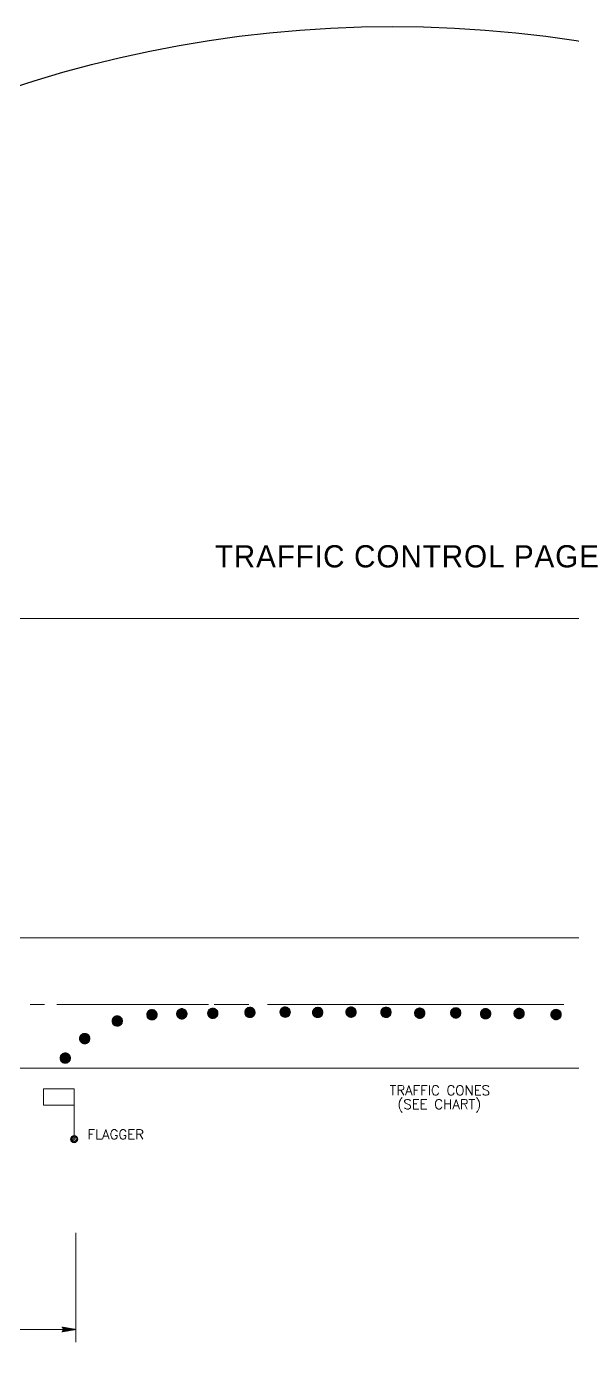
# Model space of a CAD drawing. Header units: feet. Extents: x -16154 to 3860, y -1534289809 to -1534279773.
# Drawn here: x -9480 to -9061, y -1534285388 to -1534284369 of the extents above; entities that cross this region are included whole.
import ezdxf
from ezdxf.enums import TextEntityAlignment as Align

# ---------------------------------------------------------------- set-up
doc = ezdxf.new("R2010")
doc.units = ezdxf.units.FT
doc.header["$MEASUREMENT"] = 0
for name, color, linetype, lineweight in [('16', 135, 'Continuous', 0), ('DoubleLaneStreetTRAFFIC_003 - 16', 135, 'Continuous', 0), ('DoubleLaneStreetTRAFFIC_003 - 4', 135, 'Continuous', 0), ('Level 18', 7, 'Continuous', 0), ('Level 63', 7, 'Continuous', 0)]:
    doc.layers.add(name, color=color, linetype=linetype, lineweight=lineweight)
doc.styles.add('ROMANS', font='romans.shx', dxfattribs={"height": 6.56168})
doc.styles.add('TelcoFixed', font='font000.shx', dxfattribs={"height": 9})

# ---------------------------------------------------------------- blocks, each defined once
blk = doc.blocks.new('*U4')
at = {"layer": 'Level 63', "color": 7, "linetype": 'Continuous', "lineweight": 0, "flags": 128}
blk.add_lwpolyline([(816.6, -518.9), (816.6, 518.9), (-816.6, 518.9), (-816.6, -518.9)], close=True, dxfattribs=at)
blk = doc.blocks.new('*U3')
at = {"layer": 'Level 63', "color": 7, "linetype": 'Continuous', "lineweight": 0}
blk.add_blockref('*U4', (0, 0), dxfattribs=at)
blk = doc.blocks.new('AHSOL')
at = {"layer": '16', "color": 135, "linetype": 'Continuous'}
for p, q in [((0.0003, 0.0003), (-0.0948, 0.0167)), ((0.0003, 0.0003), (-0.0948, -0.0161)), ((-0.0947, 0.0167), (-0.0946, 0.0167)), ((-0.0928, 0.0164), (-0.0654, -0.011)), ((-0.0919, 0.0148), (-0.0907, 0.016)), ((-0.0893, 0.0127), (-0.0867, 0.0153)), ((-0.0893, -0.0151), (-0.063, 0.0112)), ((-0.0876, 0.0098), (-0.0827, 0.0147)), ((-0.0872, 0.0154), (-0.0614, -0.0103)), ((-0.0865, -0.0077), (-0.0669, 0.0119)), ((-0.086, 0.0067), (-0.0788, 0.014)), ((-0.085, 0.0031), (-0.0748, 0.0133)), ((-0.085, -0.0015), (-0.0709, 0.0126)), ((-0.085, 0.0039), (-0.0694, -0.0117)), ((-0.0837, -0.0142), (-0.059, 0.0106)), ((-0.0816, 0.0144), (-0.0575, -0.0096)), ((-0.0781, -0.0132), (-0.055, 0.0099)), ((-0.076, 0.0135), (-0.0535, -0.009)), ((-0.0725, -0.0122), (-0.0511, 0.0092)), ((-0.0704, 0.0125), (-0.0496, -0.0083)), ((-0.0669, -0.0113), (-0.0471, 0.0085)), ((-0.0647, 0.0115), (-0.0456, -0.0076)), ((-0.0613, -0.0103), (-0.0432, 0.0078)), ((-0.0591, 0.0106), (-0.0416, -0.0069)), ((-0.0557, -0.0093), (-0.0392, 0.0071)), ((-0.0535, 0.0096), (-0.0377, -0.0062)), ((-0.0501, -0.0084), (-0.0353, 0.0065)), ((-0.0479, 0.0086), (-0.0337, -0.0055)), ((-0.0445, -0.0074), (-0.0313, 0.0058)), ((-0.0423, 0.0077), (-0.0298, -0.0049)), ((-0.0389, -0.0064), (-0.0273, 0.0051)), ((-0.0367, 0.0067), (-0.0258, -0.0042)), ((-0.0333, -0.0055), (-0.0234, 0.0044)), ((-0.0311, 0.0057), (-0.0219, -0.0035)), ((-0.0277, -0.0045), (-0.0194, 0.0037)), ((-0.0255, 0.0048), (-0.0179, -0.0028)), ((-0.022, -0.0035), (-0.0155, 0.0031)), ((-0.0199, 0.0038), (-0.0139, -0.0021)), ((-0.0164, -0.0026), (-0.0115, 0.0024)), ((-0.0143, 0.0028), (-0.01, -0.0015)), ((-0.0108, -0.0016), (-0.0075, 0.0017)), ((-0.0087, 0.0019), (-0.006, -0.0008)), ((-0.0052, -0.0006), (-0.0036, 0.001)), ((-0.0031, 0.0009), (-0.0021, -0.0001)), ((-0.0935, -0.0153), (-0.0931, -0.0158)), ((-0.0909, -0.0133), (-0.0891, -0.0151)), ((-0.0885, -0.0111), (-0.0852, -0.0144)), ((-0.0868, -0.0082), (-0.0812, -0.0137)), ((-0.0857, -0.0046), (-0.0773, -0.013)), ((-0.085, -0.0007), (-0.0733, -0.0124))]:
    blk.add_line(p, q, dxfattribs=at)
at = {"layer": '16', "color": 135, "linetype": 'Continuous', "flags": 128}
blk.add_lwpolyline([(-0.0948, 0.0167), (0.0003, 0.0003), (-0.0948, -0.0161), (-0.0925, -0.0148), (-0.0915, -0.0138), (-0.0902, -0.0128), (-0.0889, -0.0115), (-0.0883, -0.0108), (-0.0873, -0.0092), (-0.0866, -0.0079), (-0.086, -0.0066), (-0.0856, -0.0043), (-0.0853, -0.003), (-0.085, -0.002), (-0.085, 0.0023), (-0.085, 0.0043), (-0.086, 0.0066), (-0.0866, 0.0082), (-0.0876, 0.0098), (-0.0883, 0.0108), (-0.0889, 0.0118), (-0.0896, 0.0131), (-0.0909, 0.0141), (-0.0919, 0.0148), (-0.0925, 0.0154), (-0.0935, 0.0161)], close=True, dxfattribs=at)
at = {"layer": '16', "color": 135, "linetype": 'Continuous'}
blk.add_arc((-0.1036, 0.0003), 0.0186, 298.07249, 61.92751, dxfattribs=at)
blk = doc.blocks.new('*U177')
at = {"layer": 'DoubleLaneStreetTRAFFIC_003 - 4', "color": 135, "linetype": 'Continuous', "ltscale": 1.522829}
for p, q in [((-618.8, 272), (455.2, 272)), ((-277.1, 220.9), (-288.1, 220.9)), ((-151, 220.9), (-267.5, 220.9)), ((-198.4, 213.2), (-194.6, 217)), ((-198.4, 212.8), (-194.2, 217)), ((-198.4, 212.5), (-193.9, 217)), ((-198.3, 213.6), (-195, 217)), ((-198.3, 214), (-195.4, 216.9)), ((-198.3, 212.2), (-193.6, 216.9)), ((-198.2, 211.9), (-193.3, 216.8)), ((-198.2, 214.3), (-193.2, 209.2)), ((-198.1, 211.7), (-193, 216.8)), ((-198.1, 214.5), (-195.9, 216.7)), ((-198.1, 214.5), (-192.9, 209.3)), ((-198, 211.4), (-192.8, 216.6)), ((-198, 214.8), (-192.7, 209.4)), ((-197.9, 211.2), (-192.6, 216.5)), ((-197.9, 215), (-192.4, 209.6)), ((-197.8, 210.9), (-192.3, 216.4)), ((-197.7, 210.7), (-192.1, 216.3)), ((-197.7, 215.2), (-192.2, 209.7)), ((-197.6, 215.3), (-196.7, 216.3)), ((-197.6, 215.4), (-192, 209.8)), ((-197.5, 210.5), (-191.9, 216.1)), ((-197.4, 215.6), (-191.8, 210)), ((-197.3, 210.3), (-191.7, 216)), ((-197.2, 210.2), (-191.5, 215.8)), ((-197.2, 215.8), (-191.6, 210.2)), ((-197.1, 216), (-191.4, 210.4)), ((-197, 210), (-191.4, 215.6)), ((-196.9, 216.1), (-191.3, 210.5)), ((-196.8, 209.8), (-191.2, 215.4)), ((-196.7, 216.3), (-191.1, 210.8)), ((-196.6, 209.7), (-191.1, 215.2)), ((-196.5, 216.4), (-191, 211)), ((-196.4, 209.5), (-190.9, 215)), ((-196.2, 216.6), (-190.9, 211.2)), ((-196.1, 209.4), (-190.8, 214.7)), ((-196, 216.7), (-190.8, 211.4)), ((-195.9, 209.3), (-190.7, 214.5)), ((-195.7, 216.8), (-190.7, 211.7)), ((-195.6, 209.2), (-190.6, 214.2)), ((-195.5, 216.9), (-190.6, 212)), ((-195.2, 216.9), (-190.5, 212.2)), ((-194.9, 217), (-190.5, 212.5)), ((-194.5, 217), (-190.4, 212.9)), ((-194.2, 217), (-190.4, 213.2)), ((-193.8, 216.9), (-190.5, 213.6)), ((-193.3, 216.8), (-190.6, 214.1)), ((-192.8, 216.7), (-190.8, 214.6)), ((-191.9, 216.1), (-191.3, 215.6)), ((-175.5, 213.9), (-171.7, 217.7)), ((-175.5, 213.5), (-171.3, 217.7)), ((-175.4, 213.2), (-171, 217.7)), ((-175.4, 214.7), (-172.5, 217.6)), ((-175.4, 214.3), (-172.1, 217.6)), ((-175.4, 212.9), (-170.7, 217.6)), ((-175.4, 214.7), (-170.5, 209.9)), ((-175.4, 214.4), (-170.8, 209.8)), ((-175.3, 212.6), (-170.4, 217.5)), ((-175.3, 215), (-170.2, 209.9)), ((-175.2, 215.2), (-173, 217.4)), ((-175.2, 212.3), (-170.1, 217.4)), ((-175.2, 215.2), (-170, 210)), ((-175.1, 212.1), (-169.9, 217.3)), ((-175.1, 215.5), (-169.7, 210.1)), ((-175, 211.9), (-169.6, 217.2)), ((-175, 215.7), (-169.5, 210.3)), ((-174.9, 211.6), (-169.4, 217.1)), ((-174.8, 211.4), (-169.2, 217)), ((-174.8, 215.9), (-169.3, 210.4)), ((-174.7, 216), (-173.8, 216.9)), ((-174.7, 216.1), (-169.1, 210.5)), ((-174.6, 211.2), (-169, 216.8)), ((-174.5, 216.3), (-168.9, 210.7)), ((-174.4, 211), (-168.8, 216.6)), ((-174.3, 210.8), (-168.6, 216.5)), ((-174.3, 216.5), (-168.7, 210.9)), ((-174.2, 216.7), (-168.5, 211.1)), ((-174.1, 210.7), (-168.5, 216.3)), ((-174, 216.8), (-168.4, 211.2)), ((-173.9, 210.5), (-168.3, 216.1)), ((-173.8, 217), (-168.2, 211.4)), ((-173.7, 210.4), (-168.2, 215.9)), ((-173.6, 217.1), (-168.1, 211.7)), ((-173.5, 210.2), (-168, 215.7)), ((-173.3, 217.2), (-168, 211.9)), ((-173.2, 210.1), (-167.9, 215.4)), ((-173.1, 217.4), (-167.9, 212.1)), ((-173, 210), (-167.8, 215.2)), ((-172.8, 217.5), (-167.8, 212.4)), ((-172.7, 209.9), (-167.7, 214.9)), ((-172.6, 217.5), (-167.7, 212.6)), ((-172.4, 209.8), (-167.6, 214.6)), ((-172.3, 217.6), (-167.6, 212.9)), ((-172.1, 209.8), (-167.6, 214.4)), ((-172, 217.7), (-167.6, 213.2)), ((-171.6, 217.7), (-167.5, 213.6)), ((-171.3, 217.7), (-167.5, 213.9)), ((-170.9, 217.6), (-167.6, 214.3)), ((-170.4, 217.5), (-167.7, 214.8)), ((-169.9, 217.3), (-167.9, 215.3)), ((-169, 216.8), (-168.4, 216.2)), ((-151.7, 214.3), (-147.9, 218)), ((-151.7, 213.9), (-147.5, 218)), ((-151.7, 213.6), (-147.2, 218)), ((-151.7, 214.3), (-147.5, 210.1)), ((-151.6, 214.6), (-148.3, 218)), ((-151.6, 213.3), (-146.9, 218)), ((-151.6, 214.9), (-146.9, 210.2)), ((-151.6, 214.6), (-147.2, 210.1)), ((-151.5, 215.1), (-148.7, 217.9)), ((-151.5, 213), (-146.6, 217.9)), ((-151.5, 215.2), (-146.6, 210.3)), ((-151.4, 212.7), (-146.4, 217.8)), ((-151.4, 215.6), (-149.3, 217.7)), ((-151.4, 215.4), (-146.3, 210.3)), ((-151.3, 212.5), (-146.1, 217.7)), ((-151.3, 215.7), (-146.1, 210.4)), ((-151.2, 212.2), (-145.9, 217.6)), ((-151.2, 215.9), (-145.8, 210.6)), ((-151.1, 212), (-145.6, 217.5)), ((-151.1, 216.2), (-145.6, 210.7)), ((-151, 211.8), (-145.4, 217.3)), ((-150.9, 216.5), (-150.1, 217.3)), ((-150.9, 216.4), (-145.4, 210.8)), ((-150.8, 211.6), (-145.2, 217.2)), ((-150.8, 216.6), (-145.2, 211)), ((-150.6, 211.4), (-145, 217)), ((-150.6, 216.8), (-145, 211.1)), ((-150.5, 216.9), (-144.8, 211.3)), ((-150.5, 211.2), (-144.8, 216.8)), ((-150.3, 217.1), (-144.7, 211.5)), ((-150.3, 211.1), (-144.7, 216.7)), ((-150.1, 217.3), (-144.5, 211.7)), ((-150.1, 210.9), (-144.5, 216.5)), ((-149.9, 217.4), (-144.4, 211.9)), ((-149.9, 210.7), (-144.4, 216.3)), ((-149.7, 210.6), (-144.2, 216)), ((-149.6, 217.5), (-144.2, 212.1)), ((-149.4, 217.7), (-144.1, 212.4)), ((-149.4, 210.5), (-144.1, 215.8)), ((-149.2, 217.8), (-144, 212.6)), ((-149.2, 210.4), (-144, 215.6)), ((-148.9, 217.9), (-143.9, 212.9)), ((-148.9, 210.3), (-143.9, 215.3)), ((-148.7, 210.2), (-143.8, 215)), ((-148.6, 217.9), (-143.8, 213.1)), ((-148.4, 210.1), (-143.8, 214.7)), ((-148.3, 218), (-143.8, 213.4)), ((-148.1, 210.1), (-143.7, 214.4)), ((-148, 218), (-143.7, 213.8)), ((-147.7, 218.1), (-143.7, 214.1)), ((-147.3, 218), (-143.7, 214.5)), ((-146.9, 218), (-143.8, 214.9)), ((-146.7, 220.9), (-119.9, 220.9)), ((-146.4, 217.8), (-143.9, 215.4)), ((-145.8, 217.5), (-144.2, 216)), ((-123.1, 215.1), (-119.5, 218.8)), ((-123.1, 214.8), (-119.1, 218.8)), ((-123.1, 214.4), (-118.8, 218.8)), ((-123.1, 215.5), (-119.9, 218.7)), ((-123.1, 214.1), (-118.5, 218.7)), ((-123.1, 215.3), (-118.6, 210.9)), ((-123.1, 215), (-119, 210.8)), ((-123.1, 214.7), (-119.3, 210.8)), ((-123.1, 214.3), (-119.7, 210.9)), ((-123, 213.8), (-118.2, 218.7)), ((-123, 216), (-120.3, 218.6)), ((-123, 215.9), (-118, 211)), ((-123, 215.6), (-118.3, 210.9)), ((-122.9, 213.5), (-117.9, 218.6)), ((-122.9, 216.2), (-117.8, 211.1)), ((-122.8, 213.3), (-117.6, 218.5)), ((-122.8, 216.4), (-117.5, 211.2)), ((-122.7, 216.6), (-120.9, 218.4)), ((-122.7, 213), (-117.4, 218.4)), ((-122.7, 216.7), (-117.3, 211.3)), ((-122.6, 212.8), (-117.2, 218.3)), ((-122.5, 212.6), (-116.9, 218.1)), ((-122.5, 216.9), (-117.1, 211.4)), ((-122.4, 217.1), (-116.9, 211.6)), ((-122.3, 212.4), (-116.7, 218)), ((-122.2, 212.2), (-116.5, 217.8)), ((-122.2, 217.3), (-116.7, 211.7)), ((-122.1, 217.5), (-116.5, 211.9)), ((-122, 212), (-116.4, 217.6)), ((-121.9, 217.7), (-116.3, 212.1)), ((-121.8, 211.8), (-116.2, 217.5)), ((-121.7, 217.8), (-116.1, 212.2)), ((-121.6, 211.7), (-116, 217.3)), ((-121.5, 218), (-116, 212.4)), ((-121.4, 211.5), (-115.9, 217.1)), ((-121.3, 218.1), (-115.8, 212.6)), ((-121.2, 211.4), (-115.7, 216.9)), ((-121.1, 218.3), (-115.7, 212.9)), ((-121, 211.3), (-115.6, 216.6)), ((-120.9, 218.4), (-115.6, 213.1)), ((-120.7, 211.2), (-115.5, 216.4)), ((-120.6, 218.5), (-115.5, 213.3)), ((-120.5, 211.1), (-115.4, 216.1)), ((-120.4, 218.6), (-115.4, 213.6)), ((-120.2, 211), (-115.3, 215.9)), ((-120.1, 218.7), (-115.3, 213.9)), ((-119.9, 210.9), (-115.3, 215.6)), ((-119.8, 218.7), (-115.2, 214.2)), ((-119.6, 210.9), (-115.2, 215.3)), ((-119.5, 218.8), (-115.2, 214.5)), ((-119.3, 210.8), (-115.2, 214.9)), ((-119.1, 218.8), (-115.2, 214.8)), ((-118.9, 210.8), (-115.2, 214.6)), ((-118.8, 218.8), (-115.2, 215.2)), ((-118.5, 210.9), (-115.2, 214.2)), ((-118.3, 218.7), (-115.3, 215.6)), ((-117.8, 218.6), (-115.4, 216.1)), ((-117.2, 218.3), (-115.7, 216.8)), ((17.7, 220.9), (-105.6, 220.9)), ((-96.1, 215.5), (-92.5, 219)), ((-96.1, 215.1), (-92.2, 219)), ((-96.1, 214.7), (-91.8, 219)), ((-96.1, 214.4), (-91.5, 219)), ((-96.1, 215.6), (-91.6, 211.1)), ((-96.1, 215.2), (-91.9, 211.1)), ((-96.1, 214.9), (-92.3, 211.1)), ((-96.1, 214.5), (-92.7, 211.1)), ((-96, 215.9), (-93, 218.9)), ((-96, 214.1), (-91.2, 218.9)), ((-96, 215.9), (-91.3, 211.2)), ((-95.9, 216.4), (-93.4, 218.8)), ((-95.9, 213.9), (-90.9, 218.8)), ((-95.9, 216.4), (-90.8, 211.3)), ((-95.9, 216.1), (-91, 211.2)), ((-95.8, 213.6), (-90.7, 218.7)), ((-95.8, 216.7), (-90.5, 211.4)), ((-95.7, 213.3), (-90.4, 218.6)), ((-95.6, 217), (-94.1, 218.5)), ((-95.6, 213.1), (-90.2, 218.5)), ((-95.6, 216.9), (-90.3, 211.5)), ((-95.5, 212.9), (-90, 218.4)), ((-95.5, 217.1), (-90, 211.7)), ((-95.4, 217.3), (-89.8, 211.8)), ((-95.3, 212.7), (-89.8, 218.2)), ((-95.2, 212.5), (-89.6, 218.1)), ((-95.2, 217.5), (-89.6, 211.9)), ((-95.1, 217.7), (-89.4, 212.1)), ((-95, 212.3), (-89.4, 217.9)), ((-94.9, 217.9), (-89.3, 212.3)), ((-94.8, 212.1), (-89.2, 217.7)), ((-94.7, 218.1), (-89.1, 212.5)), ((-94.6, 212), (-89, 217.6)), ((-94.5, 218.2), (-88.9, 212.7)), ((-94.4, 211.8), (-88.9, 217.4)), ((-94.3, 218.4), (-88.8, 212.9)), ((-94.2, 211.7), (-88.7, 217.1)), ((-94.1, 218.5), (-88.7, 213.1)), ((-94, 211.5), (-88.6, 216.9)), ((-93.8, 218.6), (-88.5, 213.3)), ((-93.8, 211.4), (-88.5, 216.7)), ((-93.6, 218.7), (-88.4, 213.6)), ((-93.5, 211.3), (-88.4, 216.4)), ((-93.3, 218.8), (-88.3, 213.8)), ((-93.2, 211.2), (-88.3, 216.2)), ((-93.1, 218.9), (-88.3, 214.1)), ((-93, 211.2), (-88.2, 215.9)), ((-92.8, 219), (-88.2, 214.4)), ((-92.7, 211.1), (-88.2, 215.6)), ((-92.4, 219), (-88.2, 214.7)), ((-92.3, 211.1), (-88.1, 215.3)), ((-92.1, 219), (-88.1, 215.1)), ((-92, 211.1), (-88.1, 214.9)), ((-91.7, 219), (-88.2, 215.4)), ((-91.6, 211.1), (-88.2, 214.5)), ((-91.3, 218.9), (-88.2, 215.8)), ((-90.8, 218.8), (-88.4, 216.3)), ((-90.2, 218.5), (-88.6, 217)), ((-71.1, 214.7), (-67.1, 218.8)), ((-71.1, 215.1), (-67.4, 218.7)), ((-71.1, 214.4), (-66.7, 218.7)), ((-71.1, 215), (-66.9, 210.8)), ((-71.1, 214.7), (-67.2, 210.8)), ((-71.1, 214.3), (-67.6, 210.8)), ((-71, 215.5), (-67.8, 218.7)), ((-71, 214.1), (-66.4, 218.7)), ((-71, 213.8), (-66.1, 218.6)), ((-71, 215.7), (-66.2, 210.9)), ((-71, 215.4), (-66.5, 210.8)), ((-70.9, 216), (-68.3, 218.6)), ((-70.9, 213.5), (-65.9, 218.6)), ((-70.9, 215.9), (-66, 211)), ((-70.8, 213.3), (-65.6, 218.5)), ((-70.8, 216.2), (-65.7, 211.1)), ((-70.7, 213), (-65.4, 218.4)), ((-70.7, 216.4), (-65.4, 211.2)), ((-70.6, 216.6), (-68.9, 218.3)), ((-70.6, 212.8), (-65.1, 218.2)), ((-70.6, 216.7), (-65.2, 211.3)), ((-70.5, 216.9), (-65, 211.4)), ((-70.4, 212.6), (-64.9, 218.1)), ((-70.3, 212.4), (-64.7, 218)), ((-70.3, 217.1), (-64.8, 211.6)), ((-70.2, 217.3), (-64.6, 211.7)), ((-70.1, 212.2), (-64.5, 217.8)), ((-70, 217.5), (-64.4, 211.9)), ((-69.9, 212), (-64.3, 217.6)), ((-69.8, 217.7), (-64.2, 212.1)), ((-69.8, 211.8), (-64.1, 217.4)), ((-69.6, 217.8), (-64, 212.2)), ((-69.6, 211.7), (-64, 217.2)), ((-69.4, 218), (-63.9, 212.4)), ((-69.4, 211.5), (-63.8, 217)), ((-69.2, 218.1), (-63.7, 212.7)), ((-69.2, 211.4), (-63.7, 216.8)), ((-69, 218.3), (-63.6, 212.9)), ((-68.9, 211.2), (-63.6, 216.6)), ((-68.8, 218.4), (-63.5, 213.1)), ((-68.7, 211.1), (-63.5, 216.4)), ((-68.5, 218.5), (-63.4, 213.4)), ((-68.4, 211), (-63.4, 216.1)), ((-68.3, 218.6), (-63.3, 213.6)), ((-68.2, 210.9), (-63.3, 215.8)), ((-68, 218.7), (-63.2, 213.9)), ((-67.9, 210.9), (-63.2, 215.6)), ((-67.7, 218.7), (-63.2, 214.2)), ((-67.6, 210.8), (-63.2, 215.3)), ((-67.4, 218.8), (-63.1, 214.5)), ((-67.2, 210.8), (-63.1, 214.9)), ((-67, 218.8), (-63.1, 214.9)), ((-66.9, 210.8), (-63.1, 214.6)), ((-66.6, 218.7), (-63.2, 215.2)), ((-66.5, 210.9), (-63.2, 214.2)), ((-66.2, 218.7), (-63.2, 215.7)), ((-65.7, 218.5), (-63.4, 216.2)), ((-65, 218.2), (-63.7, 216.9)), ((-45.5, 215), (-41.5, 219)), ((-45.5, 215), (-41.5, 211)), ((-45.4, 215.4), (-41.9, 219)), ((-45.4, 214.7), (-41.1, 219)), ((-45.4, 215.8), (-42.3, 218.9)), ((-45.4, 214.4), (-40.8, 218.9)), ((-45.4, 215.7), (-40.8, 211.1)), ((-45.4, 215.4), (-41.1, 211.1)), ((-45.4, 214.7), (-41.8, 211.1)), ((-45.4, 214.3), (-42.2, 211.1)), ((-45.3, 214.1), (-40.5, 218.9)), ((-45.3, 216.3), (-42.8, 218.8)), ((-45.3, 213.8), (-40.3, 218.8)), ((-45.3, 216.3), (-40.2, 211.2)), ((-45.3, 216), (-40.5, 211.2)), ((-45.2, 213.5), (-40, 218.7)), ((-45.2, 216.5), (-40, 211.3)), ((-45.1, 213.3), (-39.8, 218.6)), ((-45.1, 216.8), (-39.7, 211.4)), ((-45, 216.9), (-43.4, 218.5)), ((-44.9, 213.1), (-39.5, 218.5)), ((-44.9, 217), (-39.5, 211.6)), ((-44.8, 212.8), (-39.3, 218.3)), ((-44.8, 217.2), (-39.3, 211.7)), ((-44.7, 212.6), (-39.1, 218.2)), ((-44.7, 217.4), (-39.1, 211.8)), ((-44.5, 212.4), (-38.9, 218)), ((-44.5, 217.6), (-38.9, 212)), ((-44.3, 212.3), (-38.7, 217.9)), ((-44.3, 217.8), (-38.7, 212.2)), ((-44.2, 212.1), (-38.5, 217.7)), ((-44.1, 218), (-38.5, 212.4)), ((-44, 218.1), (-38.4, 212.5)), ((-44, 211.9), (-38.4, 217.5)), ((-43.8, 218.3), (-38.2, 212.7)), ((-43.8, 211.8), (-38.2, 217.3)), ((-43.6, 211.6), (-38.1, 217.1)), ((-43.5, 218.4), (-38.1, 213)), ((-43.3, 218.6), (-37.9, 213.2)), ((-43.3, 211.5), (-38, 216.9)), ((-43.1, 218.7), (-37.8, 213.4)), ((-43.1, 211.4), (-37.8, 216.6)), ((-42.8, 218.8), (-37.7, 213.7)), ((-42.8, 211.3), (-37.7, 216.4)), ((-42.6, 218.9), (-37.7, 213.9)), ((-42.6, 211.2), (-37.7, 216.1)), ((-42.3, 218.9), (-37.6, 214.2)), ((-42.3, 211.1), (-37.6, 215.8)), ((-42, 219), (-37.5, 214.5)), ((-42, 211.1), (-37.5, 215.5)), ((-41.7, 211), (-37.5, 215.2)), ((-41.6, 219), (-37.5, 214.9)), ((-41.3, 219), (-37.5, 215.2)), ((-41.3, 211), (-37.5, 214.8)), ((-40.9, 219), (-37.5, 215.6)), ((-40.9, 211.1), (-37.5, 214.5)), ((-40.4, 218.9), (-37.6, 216.1)), ((-39.9, 218.7), (-37.8, 216.6)), ((-39, 218.1), (-38.4, 217.5)), ((-18.6, 215.3), (-15.1, 218.8)), ((-18.6, 215), (-14.7, 218.8)), ((-18.6, 214.6), (-14.4, 218.8)), ((-18.6, 214.3), (-14.1, 218.8)), ((-18.6, 215.4), (-14.1, 210.9)), ((-18.6, 215.1), (-14.4, 210.9)), ((-18.6, 214.8), (-14.7, 210.9)), ((-18.6, 214.4), (-15.1, 210.9)), ((-18.5, 215.8), (-15.6, 218.7)), ((-18.5, 214), (-13.8, 218.7)), ((-18.5, 213.7), (-13.5, 218.7)), ((-18.5, 216), (-13.5, 211)), ((-18.5, 215.7), (-13.8, 211)), ((-18.4, 216.3), (-16.1, 218.6)), ((-18.4, 213.4), (-13.2, 218.6)), ((-18.4, 216.3), (-13.2, 211.1)), ((-18.3, 213.2), (-13, 218.5)), ((-18.3, 216.5), (-13, 211.2)), ((-18.1, 213), (-12.8, 218.4)), ((-18.1, 216.8), (-12.8, 211.4)), ((-18, 217), (-16.8, 218.2)), ((-18, 212.7), (-12.5, 218.2)), ((-18, 217), (-12.5, 211.5)), ((-17.9, 212.5), (-12.3, 218.1)), ((-17.9, 217.2), (-12.3, 211.6)), ((-17.7, 212.3), (-12.1, 217.9)), ((-17.7, 217.4), (-12.1, 211.8)), ((-17.6, 212.1), (-11.9, 217.8)), ((-17.6, 217.6), (-11.9, 211.9)), ((-17.4, 217.7), (-11.8, 212.1)), ((-17.4, 212), (-11.8, 217.6)), ((-17.2, 217.9), (-11.6, 212.3)), ((-17.2, 211.8), (-11.6, 217.4)), ((-17, 218.1), (-11.4, 212.5)), ((-17, 211.6), (-11.4, 217.2)), ((-16.8, 218.2), (-11.3, 212.7)), ((-16.8, 211.5), (-11.3, 217)), ((-16.6, 218.3), (-11.2, 212.9)), ((-16.6, 211.4), (-11.2, 216.8)), ((-16.3, 218.5), (-11, 213.2)), ((-16.3, 211.2), (-11, 216.5)), ((-16.1, 218.6), (-10.9, 213.4)), ((-16.1, 211.1), (-10.9, 216.3)), ((-15.8, 218.7), (-10.8, 213.7)), ((-15.8, 211.1), (-10.8, 216)), ((-15.5, 218.7), (-10.8, 214)), ((-15.5, 211), (-10.8, 215.7)), ((-15.2, 218.8), (-10.7, 214.3)), ((-15.2, 210.9), (-10.7, 215.4)), ((-14.9, 218.8), (-10.7, 214.6)), ((-14.9, 210.9), (-10.7, 215.1)), ((-14.6, 218.8), (-10.7, 214.9)), ((-14.6, 210.9), (-10.7, 214.8)), ((-14.2, 218.8), (-10.7, 215.3)), ((-14.2, 210.9), (-10.7, 214.4)), ((-13.8, 218.7), (-10.8, 215.7)), ((-13.3, 218.6), (-10.9, 216.2)), ((-12.6, 218.3), (-11.2, 216.9)), ((122, 220.9), (-1.4, 220.9)), ((7.3, 214.3), (11.1, 218.2)), ((7.3, 214), (11.5, 218.2)), ((7.3, 214.7), (10.8, 218.1)), ((7.3, 213.7), (11.8, 218.1)), ((7.3, 214.6), (11.6, 210.2)), ((7.3, 214.2), (11.3, 210.2)), ((7.4, 215.2), (10.3, 218.1)), ((7.4, 213.4), (12.1, 218.1)), ((7.4, 215.2), (12.2, 210.3)), ((7.4, 214.9), (12, 210.3)), ((7.5, 213.1), (12.4, 218)), ((7.5, 212.8), (12.7, 217.9)), ((7.5, 215.4), (12.5, 210.4)), ((7.6, 215.7), (9.8, 217.9)), ((7.6, 212.6), (12.9, 217.8)), ((7.6, 215.7), (12.8, 210.5)), ((7.7, 215.9), (13, 210.6)), ((7.8, 212.3), (13.1, 217.7)), ((7.8, 216.2), (13.3, 210.7)), ((7.9, 212.1), (13.4, 217.6)), ((8, 216.4), (9, 217.5)), ((8, 211.9), (13.6, 217.4)), ((8, 216.4), (13.5, 210.9)), ((8.1, 216.6), (13.7, 211)), ((8.2, 211.7), (13.8, 217.3)), ((8.3, 216.8), (13.9, 211.2)), ((8.4, 211.5), (14, 217.1)), ((8.4, 217), (14.1, 211.4)), ((8.5, 211.3), (14.2, 216.9)), ((8.6, 217.2), (14.2, 211.5)), ((8.7, 211.2), (14.3, 216.8)), ((8.8, 217.3), (14.4, 211.7)), ((8.9, 211), (14.5, 216.6)), ((9, 217.5), (14.5, 211.9)), ((9.1, 210.9), (14.6, 216.4)), ((9.2, 217.6), (14.7, 212.1)), ((9.3, 210.7), (14.8, 216.1)), ((9.4, 217.7), (14.8, 212.4)), ((9.6, 210.6), (14.9, 215.9)), ((9.7, 217.8), (14.9, 212.6)), ((9.8, 210.5), (15, 215.7)), ((9.9, 217.9), (15, 212.9)), ((10.1, 210.4), (15.1, 215.4)), ((10.2, 218), (15.1, 213.1)), ((10.4, 210.3), (15.1, 215.1)), ((10.5, 218.1), (15.2, 213.4)), ((10.7, 210.3), (15.2, 214.8)), ((10.8, 218.1), (15.2, 213.7)), ((11, 210.2), (15.2, 214.5)), ((11.1, 218.2), (15.3, 214)), ((11.3, 210.2), (15.3, 214.2)), ((11.5, 218.2), (15.2, 214.4)), ((11.9, 218.1), (15.2, 214.8)), ((12.3, 218), (15.1, 215.2)), ((12.9, 217.8), (14.9, 215.8)), ((13.8, 217.3), (14.4, 216.7)), ((34.9, 214.7), (38.6, 218.4)), ((34.9, 214.4), (39, 218.4)), ((34.9, 214.6), (39, 210.5)), ((34.9, 214.2), (38.7, 210.5)), ((35, 215.1), (38.2, 218.4)), ((35, 214), (39.3, 218.4)), ((35, 213.7), (39.6, 218.3)), ((35, 215.2), (39.7, 210.5)), ((35, 214.9), (39.4, 210.5)), ((35.1, 213.4), (39.9, 218.3)), ((35.1, 215.6), (37.8, 218.2)), ((35.1, 213.2), (40.2, 218.2)), ((35.1, 215.5), (40, 210.6)), ((35.2, 212.9), (40.4, 218.1)), ((35.2, 215.7), (40.2, 210.7)), ((35.3, 216.2), (37.2, 218)), ((35.3, 216), (40.5, 210.8)), ((35.4, 212.7), (40.7, 218)), ((35.4, 216.2), (40.7, 210.9)), ((35.5, 212.4), (40.9, 217.9)), ((35.5, 216.5), (40.9, 211)), ((35.6, 212.2), (41.1, 217.7)), ((35.6, 216.7), (41.2, 211.2)), ((35.8, 212), (41.3, 217.6)), ((35.8, 216.9), (41.4, 211.3)), ((35.9, 211.8), (41.5, 217.4)), ((35.9, 217.1), (41.6, 211.5)), ((36.1, 211.6), (41.7, 217.3)), ((36.1, 217.3), (41.7, 211.6)), ((36.3, 217.4), (41.9, 211.8)), ((36.3, 211.5), (41.9, 217.1)), ((36.5, 217.6), (42.1, 212)), ((36.5, 211.3), (42.1, 216.9)), ((36.7, 217.7), (42.2, 212.2)), ((36.7, 211.1), (42.2, 216.7)), ((36.9, 217.9), (42.4, 212.4)), ((36.9, 211), (42.3, 216.5)), ((37.1, 218), (42.5, 212.7)), ((37.1, 210.9), (42.5, 216.2)), ((37.4, 218.1), (42.6, 212.9)), ((37.4, 210.8), (42.6, 216)), ((37.6, 218.2), (42.7, 213.2)), ((37.6, 210.7), (42.7, 215.7)), ((37.9, 218.3), (42.8, 213.4)), ((37.9, 210.6), (42.8, 215.5)), ((38.2, 218.3), (42.8, 213.7)), ((38.2, 210.5), (42.8, 215.2)), ((38.5, 218.4), (42.9, 214)), ((38.5, 210.5), (42.9, 214.9)), ((38.8, 218.4), (42.9, 214.4)), ((38.8, 210.5), (42.9, 214.5)), ((39.2, 218.4), (42.9, 214.7)), ((39.2, 210.5), (42.9, 214.2)), ((39.6, 218.3), (42.8, 215.1)), ((40.1, 218.2), (42.7, 215.6)), ((40.7, 218), (42.5, 216.2)), ((57.9, 214), (61.7, 217.7)), ((57.9, 213.7), (62, 217.7)), ((58, 214.4), (61.3, 217.7)), ((58, 213.3), (62.4, 217.7)), ((58, 213), (62.7, 217.7)), ((58, 214.7), (62.8, 209.9)), ((58, 214.4), (62.5, 209.8)), ((58.1, 214.9), (60.8, 217.6)), ((58.1, 212.7), (63, 217.6)), ((58.1, 214.9), (63.1, 210)), ((58.2, 212.5), (63.2, 217.5)), ((58.2, 215.2), (63.3, 210.1)), ((58.3, 215.4), (60.3, 217.4)), ((58.3, 212.2), (63.5, 217.4)), ((58.3, 215.4), (63.6, 210.2)), ((58.4, 212), (63.7, 217.3)), ((58.4, 215.7), (63.8, 210.3)), ((58.5, 211.7), (63.9, 217.2)), ((58.6, 211.5), (64.2, 217.1)), ((58.6, 215.9), (64.1, 210.4)), ((58.7, 216.1), (64.3, 210.6)), ((58.8, 211.3), (64.4, 216.9)), ((58.9, 211.1), (64.6, 216.7)), ((58.9, 216.3), (64.5, 210.7)), ((59, 216.5), (64.6, 210.9)), ((59.1, 210.9), (64.7, 216.6)), ((59.2, 216.7), (64.8, 211.1)), ((59.3, 210.8), (64.9, 216.4)), ((59.4, 216.8), (65, 211.2)), ((59.5, 210.6), (65.1, 216.2)), ((59.6, 217), (65.1, 211.4)), ((59.7, 210.5), (65.2, 216)), ((59.8, 217.1), (65.3, 211.7)), ((59.9, 210.3), (65.4, 215.8)), ((60, 217.3), (65.4, 211.9)), ((60.1, 210.2), (65.5, 215.5)), ((60.3, 217.4), (65.5, 212.1)), ((60.4, 210.1), (65.6, 215.3)), ((60.5, 217.5), (65.6, 212.4)), ((60.6, 210), (65.7, 215)), ((60.8, 217.6), (65.7, 212.6)), ((60.9, 209.9), (65.8, 214.8)), ((61.1, 217.7), (65.8, 212.9)), ((61.2, 209.9), (65.8, 214.5)), ((61.3, 217.7), (65.9, 213.2)), ((61.5, 209.8), (65.9, 214.2)), ((61.7, 217.7), (65.9, 213.5)), ((62, 217.7), (65.9, 213.9)), ((62.4, 217.7), (65.9, 214.3)), ((62.8, 217.6), (65.8, 214.7)), ((63.3, 217.5), (65.6, 215.2)), ((64, 217.1), (65.3, 215.9)), ((83.7, 214.3), (87.4, 218)), ((83.7, 213.9), (87.7, 218)), ((83.7, 213.6), (88.1, 218)), ((83.7, 214.7), (87, 217.9)), ((83.7, 213.3), (88.4, 217.9)), ((83.7, 214.7), (88.3, 210.1)), ((83.7, 214.4), (88, 210)), ((83.8, 213), (88.7, 217.9)), ((83.8, 215.1), (86.5, 217.8)), ((83.8, 215), (88.6, 210.1)), ((83.9, 212.7), (88.9, 217.8)), ((83.9, 215.3), (88.9, 210.2)), ((84, 212.5), (89.2, 217.7)), ((84, 215.7), (85.9, 217.6)), ((84, 215.5), (89.2, 210.3)), ((84.1, 212.2), (89.4, 217.6)), ((84.1, 215.8), (89.4, 210.4)), ((84.2, 212), (89.7, 217.4)), ((84.2, 216), (89.6, 210.6)), ((84.3, 211.8), (89.9, 217.3)), ((84.3, 216.2), (89.8, 210.7)), ((84.5, 211.6), (90.1, 217.2)), ((84.5, 216.4), (90, 210.8)), ((84.6, 216.6), (90.2, 211)), ((84.7, 211.4), (90.3, 217)), ((84.8, 211.2), (90.4, 216.8)), ((84.8, 216.8), (90.4, 211.2)), ((85, 217), (90.6, 211.3)), ((85, 211), (90.6, 216.6)), ((85.2, 217.1), (90.8, 211.5)), ((85.2, 210.9), (90.8, 216.4)), ((85.4, 217.3), (90.9, 211.7)), ((85.4, 210.7), (90.9, 216.2)), ((85.6, 217.4), (91.1, 212)), ((85.6, 210.6), (91.1, 216)), ((85.8, 217.5), (91.2, 212.2)), ((85.8, 210.5), (91.2, 215.8)), ((86.1, 217.7), (91.3, 212.4)), ((86.1, 210.3), (91.3, 215.6)), ((86.3, 217.8), (91.4, 212.7)), ((86.3, 210.2), (91.4, 215.3)), ((86.6, 217.8), (91.5, 212.9)), ((86.6, 210.2), (91.5, 215)), ((86.9, 217.9), (91.5, 213.2)), ((86.9, 210.1), (91.5, 214.7)), ((87.2, 218), (91.6, 213.5)), ((87.2, 210), (91.6, 214.4)), ((87.5, 218), (91.6, 213.9)), ((87.9, 218), (91.6, 214.2)), ((88.2, 217.9), (91.6, 214.6)), ((88.7, 217.8), (91.5, 215.1)), ((89.2, 217.6), (91.3, 215.6)), ((90.2, 217.1), (90.7, 216.5)), ((93.4, 220.9), (122, 220.9)), ((112, 213.4), (115.7, 217.1)), ((112, 213.1), (116.1, 217.1)), ((112, 212.7), (116.4, 217.1)), ((112.1, 213.8), (115.3, 217.1)), ((112.1, 212.4), (116.7, 217.1)), ((112.1, 212.1), (117, 217)), ((112.1, 214.2), (117, 209.3)), ((112.2, 214.3), (114.8, 217)), ((112.2, 211.9), (117.3, 216.9)), ((112.2, 214.5), (117.3, 209.4)), ((112.3, 211.6), (117.5, 216.8)), ((112.3, 214.7), (117.6, 209.5)), ((112.4, 214.9), (114.3, 216.7)), ((112.4, 211.4), (117.8, 216.7)), ((112.4, 215), (117.8, 209.6)), ((112.6, 211.1), (118, 216.6)), ((112.6, 215.2), (118, 209.7)), ((112.7, 210.9), (118.2, 216.4)), ((112.7, 215.4), (118.2, 209.9)), ((112.8, 210.7), (118.4, 216.3)), ((112.9, 215.6), (118.4, 210)), ((113, 210.5), (118.6, 216.1)), ((113, 215.8), (118.6, 210.2)), ((113.2, 210.3), (118.8, 216)), ((113.2, 216), (118.8, 210.4)), ((113.3, 210.2), (119, 215.8)), ((113.4, 216.1), (119, 210.5)), ((113.5, 210), (119.1, 215.6)), ((113.6, 216.3), (119.1, 210.7)), ((113.7, 209.9), (119.3, 215.4)), ((113.8, 216.5), (119.3, 210.9)), ((114, 216.6), (119.4, 211.2)), ((114, 209.7), (119.4, 215.2)), ((114.2, 216.7), (119.5, 211.4)), ((114.2, 209.6), (119.5, 214.9)), ((114.4, 209.5), (119.6, 214.7)), ((114.5, 216.8), (119.7, 211.6)), ((114.7, 216.9), (119.8, 211.9)), ((114.7, 209.4), (119.7, 214.5)), ((115, 217), (119.8, 212.2)), ((115, 209.3), (119.8, 214.2)), ((115.3, 217.1), (119.9, 212.4)), ((115.6, 217.1), (119.9, 212.8)), ((115.9, 217.1), (120, 213.1)), ((116.3, 217.1), (120, 213.4)), ((116.7, 217.1), (119.9, 213.9)), ((117.2, 217), (119.8, 214.3)), ((117.7, 216.7), (119.6, 214.9)), ((-225, 208.8), (-221.6, 212.2)), ((-225, 208.4), (-221.3, 212.2)), ((-225, 208.1), (-220.9, 212.2)), ((-225, 207.7), (-220.6, 212.2)), ((-225, 207.4), (-220.3, 212.1)), ((-225, 209.1), (-220.2, 204.3)), ((-225, 208.8), (-220.5, 204.3)), ((-225, 208.4), (-220.8, 204.3)), ((-225, 208.1), (-221.2, 204.2)), ((-225, 207.7), (-221.6, 204.3)), ((-224.9, 209.2), (-222.1, 212.1)), ((-224.9, 207.1), (-220, 212.1)), ((-224.9, 209.3), (-219.9, 204.4)), ((-224.9, 207.3), (-222, 204.4)), ((-224.8, 206.9), (-219.7, 212)), ((-224.8, 209.6), (-219.7, 204.5)), ((-224.8, 206.7), (-222.5, 204.5)), ((-224.7, 209.8), (-222.6, 211.9)), ((-224.7, 206.6), (-219.5, 211.9)), ((-224.7, 209.9), (-219.4, 204.6)), ((-224.6, 206.4), (-219.2, 211.7)), ((-224.6, 210.1), (-219.2, 204.7)), ((-224.5, 206.2), (-219, 211.6)), ((-224.4, 210.3), (-219, 204.8)), ((-224.4, 206), (-223.3, 204.9)), ((-224.3, 205.9), (-218.8, 211.5)), ((-224.3, 210.5), (-218.8, 205)), ((-224.2, 210.6), (-223.5, 211.4)), ((-224.2, 205.7), (-218.6, 211.3)), ((-224.2, 210.7), (-218.6, 205.1)), ((-224, 205.6), (-218.4, 211.2)), ((-224, 210.9), (-218.4, 205.3)), ((-223.8, 211.1), (-218.2, 205.5)), ((-223.8, 205.4), (-218.2, 211)), ((-223.7, 205.2), (-218, 210.8)), ((-223.6, 211.3), (-218, 205.7)), ((-223.5, 205), (-217.9, 210.6)), ((-223.4, 211.4), (-217.9, 205.9)), ((-223.2, 211.6), (-217.7, 206.1)), ((-223.2, 204.9), (-217.7, 210.4)), ((-223, 211.7), (-217.6, 206.3)), ((-223, 204.8), (-217.6, 210.2)), ((-222.8, 211.8), (-217.5, 206.5)), ((-222.8, 204.6), (-217.5, 210)), ((-222.6, 204.5), (-217.4, 209.7)), ((-222.5, 211.9), (-217.4, 206.8)), ((-222.3, 212), (-217.3, 207)), ((-222.3, 204.4), (-217.3, 209.5)), ((-222, 212.1), (-217.2, 207.3)), ((-222, 204.4), (-217.2, 209.2)), ((-221.7, 212.2), (-217.1, 207.6)), ((-221.7, 204.3), (-217.1, 208.9)), ((-221.4, 212.2), (-217.1, 207.9)), ((-221.4, 204.3), (-217.1, 208.6)), ((-221.1, 204.2), (-217.1, 208.2)), ((-221, 212.2), (-217.1, 208.3)), ((-220.7, 212.2), (-217.1, 208.6)), ((-220.7, 204.3), (-217.1, 207.9)), ((-220.3, 204.3), (-217.2, 207.5)), ((-220.2, 212.1), (-217.2, 209.1)), ((-219.8, 204.4), (-217.3, 207)), ((-219.7, 212), (-217.3, 209.5)), ((-219.2, 204.7), (-217.5, 206.4)), ((-219.1, 211.7), (-217.6, 210.2)), ((-198.4, 213.4), (-194, 209.1)), ((-198.4, 213.1), (-194.4, 209)), ((-198.4, 212.7), (-194.7, 209)), ((-198.3, 214), (-193.4, 209.2)), ((-198.3, 213.7), (-193.7, 209.1)), ((-198.3, 212.3), (-195.1, 209.1)), ((-198.2, 211.8), (-195.6, 209.2)), ((-198, 211.2), (-196.2, 209.5)), ((-195.3, 209.1), (-190.5, 214)), ((-195.1, 209.1), (-190.5, 213.7)), ((-194.7, 209), (-190.4, 213.3)), ((-194.4, 209), (-190.4, 213)), ((-194, 209.1), (-190.4, 212.6)), ((-193.6, 209.1), (-190.5, 212.2)), ((-193.1, 209.2), (-190.6, 211.7)), ((-192.5, 209.5), (-190.9, 211.1)), ((-175.5, 214.1), (-171.1, 209.7)), ((-175.5, 213.8), (-171.5, 209.7)), ((-175.5, 213.4), (-171.8, 209.7)), ((-175.4, 213), (-172.2, 209.8)), ((-175.3, 212.5), (-172.7, 209.9)), ((-175.1, 211.9), (-173.3, 210.2)), ((-171.8, 209.7), (-167.5, 214)), ((-171.5, 209.7), (-167.5, 213.7)), ((-171.1, 209.7), (-167.5, 213.3)), ((-170.7, 209.8), (-167.6, 212.9)), ((-170.2, 209.9), (-167.7, 212.4)), ((-169.6, 210.2), (-168, 211.8)), ((-151.7, 213.9), (-147.8, 210.1)), ((-151.6, 213.5), (-148.2, 210.1)), ((-151.6, 213.1), (-148.7, 210.2)), ((-151.4, 212.6), (-149.2, 210.4)), ((-151, 211.8), (-150, 210.8)), ((-147.7, 210.1), (-143.7, 214.1)), ((-147.3, 210.1), (-143.7, 213.7)), ((-146.9, 210.2), (-143.8, 213.3)), ((-146.5, 210.3), (-143.9, 212.8)), ((-145.8, 210.6), (-144.2, 212.2)), ((-123, 213.8), (-120.1, 210.9)), ((-122.8, 213.3), (-120.6, 211.1)), ((-122.4, 212.6), (-121.4, 211.5)), ((-118.1, 211), (-115.3, 213.7)), ((-117.5, 211.2), (-115.5, 213.2)), ((-116.5, 211.8), (-116.2, 212.2)), ((-96, 214.1), (-93.1, 211.2)), ((-95.8, 213.5), (-93.6, 211.4)), ((-95.4, 212.8), (-94.4, 211.8)), ((-91.2, 211.2), (-88.3, 214.1)), ((-90.6, 211.4), (-88.4, 213.6)), ((-89.9, 211.7), (-88.8, 212.8)), ((-71, 213.9), (-68, 210.9)), ((-70.8, 213.4), (-68.5, 211.1)), ((-70.5, 212.7), (-69.2, 211.4)), ((-66, 210.9), (-63.3, 213.7)), ((-65.5, 211.1), (-63.5, 213.2)), ((-64.6, 211.7), (-64, 212.3)), ((-45.3, 213.8), (-42.7, 211.2)), ((-45, 213.2), (-43.3, 211.5)), ((-40.5, 211.2), (-37.6, 214)), ((-39.9, 211.3), (-37.8, 213.5)), ((-39.1, 211.8), (-38.3, 212.7)), ((-18.5, 213.9), (-15.6, 211)), ((-18.4, 213.4), (-16.1, 211.1)), ((-18, 212.7), (-16.8, 211.5)), ((-13.8, 211), (-10.8, 214)), ((-13.3, 211.1), (-10.9, 213.5)), ((-12.6, 211.5), (-11.2, 212.8)), ((7.3, 213.9), (10.9, 210.2)), ((7.4, 213.5), (10.5, 210.3)), ((7.5, 213), (10.1, 210.4)), ((7.7, 212.4), (9.5, 210.7)), ((11.7, 210.2), (15.2, 213.8)), ((12.1, 210.3), (15.2, 213.4)), ((12.6, 210.4), (15, 212.9)), ((13.2, 210.7), (14.7, 212.2)), ((35, 213.8), (38.3, 210.5)), ((35.1, 213.3), (37.8, 210.6)), ((35.3, 212.8), (37.3, 210.8)), ((39.6, 210.5), (42.8, 213.8)), ((40, 210.6), (42.7, 213.3)), ((40.6, 210.8), (42.5, 212.8)), ((57.9, 214), (62.2, 209.8)), ((57.9, 213.7), (61.8, 209.8)), ((58, 213.3), (61.5, 209.8)), ((58, 212.9), (61, 209.9)), ((58.2, 212.4), (60.5, 210)), ((58.5, 211.7), (59.9, 210.4)), ((61.8, 209.8), (65.9, 213.8)), ((62.2, 209.8), (65.9, 213.5)), ((62.6, 209.9), (65.8, 213.1)), ((63.1, 210), (65.7, 212.6)), ((63.7, 210.2), (65.5, 212)), ((83.7, 214), (87.7, 210)), ((83.7, 213.7), (87.3, 210)), ((83.7, 213.3), (86.9, 210.1)), ((83.8, 212.8), (86.4, 210.2)), ((84.1, 212.2), (85.8, 210.5)), ((87.5, 210), (91.6, 214.1)), ((87.9, 210), (91.6, 213.7)), ((88.3, 210.1), (91.6, 213.3)), ((88.8, 210.2), (91.5, 212.9)), ((89.3, 210.4), (91.2, 212.3)), ((112, 213.6), (116.4, 209.2)), ((112, 213.3), (116.1, 209.2)), ((112, 212.9), (115.7, 209.2)), ((112.1, 213.9), (116.7, 209.2)), ((112.1, 212.5), (115.3, 209.2)), ((112.2, 212.1), (114.9, 209.3)), ((112.4, 211.5), (114.3, 209.5)), ((113.1, 210.4), (113.2, 210.3)), ((115.2, 209.2), (119.9, 213.9)), ((115.5, 209.2), (119.9, 213.6)), ((115.9, 209.2), (120, 213.3)), ((116.2, 209.2), (120, 212.9)), ((116.6, 209.2), (119.9, 212.5)), ((117.1, 209.3), (119.8, 212)), ((117.7, 209.5), (119.6, 211.5)), ((-250.1, 195), (-246.3, 198.7)), ((-250.1, 194.6), (-246, 198.7)), ((-250.1, 194.3), (-245.7, 198.7)), ((-250.1, 195), (-245.8, 190.8)), ((-250.1, 194.7), (-246.2, 190.7)), ((-250.1, 194.3), (-246.5, 190.8)), ((-250, 195.4), (-246.7, 198.7)), ((-250, 194), (-245.4, 198.6)), ((-250, 195.6), (-245.2, 190.9)), ((-250, 195.3), (-245.5, 190.8)), ((-250, 193.9), (-247, 190.8)), ((-249.9, 195.8), (-247.2, 198.6)), ((-249.9, 193.7), (-245.1, 198.6)), ((-249.9, 193.4), (-244.8, 198.5)), ((-249.9, 195.9), (-244.9, 190.9)), ((-249.8, 193.2), (-244.5, 198.4)), ((-249.8, 196.2), (-244.7, 191)), ((-249.7, 196.4), (-247.8, 198.3)), ((-249.7, 192.9), (-244.3, 198.3)), ((-249.7, 196.4), (-244.4, 191.1)), ((-249.6, 196.6), (-244.2, 191.2)), ((-249.5, 192.7), (-244.1, 198.1)), ((-249.5, 196.9), (-244, 191.4)), ((-249.4, 192.5), (-243.9, 198)), ((-249.3, 197.1), (-243.8, 191.5)), ((-249.2, 192.3), (-243.7, 197.9)), ((-249.2, 197.3), (-243.6, 191.7)), ((-249.1, 192.1), (-243.5, 197.7)), ((-249, 197.5), (-243.4, 191.8)), ((-248.9, 191.9), (-243.3, 197.5)), ((-248.8, 197.6), (-243.2, 192)), ((-248.7, 191.7), (-243.1, 197.3)), ((-248.6, 197.8), (-243, 192.2)), ((-248.5, 191.6), (-243, 197.2)), ((-248.4, 198), (-242.9, 192.4)), ((-248.3, 191.4), (-242.8, 196.9)), ((-248.2, 198.1), (-242.7, 192.6)), ((-248.1, 191.3), (-242.7, 196.7)), ((-248, 198.2), (-242.6, 192.8)), ((-247.9, 191.2), (-242.5, 196.5)), ((-247.8, 198.3), (-242.5, 193.1)), ((-247.6, 191.1), (-242.4, 196.3)), ((-247.5, 198.4), (-242.4, 193.3)), ((-247.4, 191), (-242.3, 196)), ((-247.2, 198.5), (-242.3, 193.6)), ((-247.1, 190.9), (-242.3, 195.7)), ((-247, 198.6), (-242.2, 193.9)), ((-246.8, 190.8), (-242.2, 195.4)), ((-246.7, 198.7), (-242.2, 194.2)), ((-246.5, 190.8), (-242.1, 195.1)), ((-246.3, 198.7), (-242.1, 194.5)), ((-246.2, 190.7), (-242.1, 194.8)), ((-246, 198.7), (-242.1, 194.8)), ((-245.8, 190.8), (-242.1, 194.4)), ((-245.6, 198.7), (-242.2, 195.2)), ((-245.4, 190.8), (-242.2, 194)), ((-245.2, 198.6), (-242.2, 195.7)), ((-244.7, 198.4), (-242.4, 196.2)), ((-243.9, 198.1), (-242.8, 196.9)), ((-265, 180), (-261.3, 183.7)), ((-265, 179.7), (-261, 183.7)), ((-265, 179.3), (-260.6, 183.7)), ((-264.9, 180.4), (-261.7, 183.6)), ((-264.9, 179), (-260.3, 183.6)), ((-264.9, 178.7), (-260, 183.6)), ((-261.8, 183.6), (-257.1, 178.9)), ((-261.5, 183.7), (-257.1, 179.2)), ((-261.2, 183.7), (-257.1, 179.5)), ((-260.9, 183.7), (-257.1, 179.9)), ((-260.5, 183.7), (-257.1, 180.3)), ((-260, 183.6), (-257.2, 180.7)), ((-249.8, 193.4), (-247.5, 191)), ((-249.5, 192.7), (-248.1, 191.3)), ((-244.9, 190.9), (-242.3, 193.6)), ((-244.4, 191.2), (-242.5, 193)), ((-265, 180.4), (-260.4, 175.8)), ((-265, 180.1), (-260.7, 175.8)), ((-265, 179.7), (-261, 175.8)), ((-265, 179.4), (-261.4, 175.8)), ((-264.9, 180.7), (-260.1, 175.9)), ((-264.9, 178.9), (-261.8, 175.8)), ((-264.8, 180.9), (-262.2, 183.5)), ((-264.8, 178.5), (-259.8, 183.5)), ((-264.8, 180.9), (-259.8, 175.9)), ((-264.8, 178.5), (-262.3, 176)), ((-264.7, 178.2), (-259.5, 183.4)), ((-264.7, 181.2), (-259.6, 176)), ((-264.6, 181.5), (-262.8, 183.3)), ((-264.6, 178), (-259.3, 183.3)), ((-264.6, 181.5), (-259.3, 176.1)), ((-264.5, 177.7), (-259, 183.2)), ((-264.5, 181.7), (-259.1, 176.3)), ((-264.5, 177.8), (-262.9, 176.2)), ((-264.4, 181.9), (-258.9, 176.4)), ((-264.3, 177.5), (-258.8, 183)), ((-264.2, 177.3), (-258.6, 182.9)), ((-264.2, 182.1), (-258.6, 176.5)), ((-264.1, 182.3), (-258.5, 176.7)), ((-264, 177.1), (-258.4, 182.7)), ((-263.9, 176.9), (-258.2, 182.6)), ((-263.9, 182.5), (-258.3, 176.9)), ((-263.7, 182.7), (-258.1, 177)), ((-263.7, 176.8), (-258.1, 182.4)), ((-263.5, 182.8), (-257.9, 177.2)), ((-263.5, 176.6), (-257.9, 182.2)), ((-263.3, 183), (-257.8, 177.4)), ((-263.3, 176.4), (-257.7, 182)), ((-263.1, 183.1), (-257.6, 177.7)), ((-263.1, 176.3), (-257.6, 181.8)), ((-262.9, 183.3), (-257.5, 177.9)), ((-262.8, 176.2), (-257.5, 181.5)), ((-262.6, 183.4), (-257.4, 178.1)), ((-262.6, 176.1), (-257.4, 181.3)), ((-262.4, 183.5), (-257.3, 178.4)), ((-262.3, 176), (-257.3, 181)), ((-262.1, 183.6), (-257.2, 178.6)), ((-262.1, 175.9), (-257.2, 180.8)), ((-261.8, 175.8), (-257.1, 180.5)), ((-261.5, 175.8), (-257.1, 180.2)), ((-261.1, 175.8), (-257.1, 179.8)), ((-260.8, 175.8), (-257.1, 179.5)), ((-260.4, 175.8), (-257.1, 179.1)), ((-259.9, 175.9), (-257.2, 178.6)), ((-259.5, 183.4), (-257.4, 181.3)), ((-259.4, 176.1), (-257.4, 178.1)), ((-258.7, 183), (-257.8, 182.1)), ((-620.7, 172.1), (463.1, 172.1)), ((-254.2, 143.5), (-254.2, 117.2)), ((-252.9, -38.5), (-252.9, 45.5)), ((-371.4, -28.7), (-252.9, -28.7))]:
    blk.add_line(p, q, dxfattribs=at)
at = {"layer": 'DoubleLaneStreetTRAFFIC_003 - 4', "color": 135, "linetype": 'Continuous', "ltscale": 1.522829, "flags": 128}
blk.add_lwpolyline([(-277.8, 156.2), (-254.2, 156.2), (-254.2, 143.5), (-277.8, 143.5)], close=True, dxfattribs=at)
at = {"layer": 'DoubleLaneStreetTRAFFIC_003 - 4', "color": 135, "linetype": 'Continuous', "ltscale": 1.522829}
for centre, radius in [((-194.4, 213), 3.98), ((-171.5, 213.7), 3.98), ((-147.7, 214.1), 3.98), ((-119.2, 214.8), 3.98), ((-92.1, 215), 3.98), ((-67.1, 214.8), 3.98), ((-41.5, 215), 3.98), ((-14.6, 214.9), 3.98), ((11.3, 214.2), 3.98), ((38.9, 214.4), 3.98), ((61.9, 213.8), 3.98), ((87.6, 214), 3.98), ((116, 213.2), 3.98), ((-221.1, 208.2), 3.98), ((-246.1, 194.7), 3.98), ((-261, 179.7), 3.98), ((-254.2, 117.5), 2.74), ((-254.1, 117.5), 2.21), ((-254.1, 117.4), 1.4), ((-254.3, 117.4), 0.346)]:
    blk.add_circle(centre, radius, dxfattribs=at)
at = {"layer": 'DoubleLaneStreetTRAFFIC_003 - 16', "color": 135, "linetype": 'Continuous', "ltscale": 1.522829, "xscale": 114.2121669744367, "yscale": 114.2121669744367, "zscale": 114.2121669744367}
blk.add_blockref('AHSOL', (-252.9, -28.7), dxfattribs=at)
at = {"layer": 'DoubleLaneStreetTRAFFIC_003 - 4', "color": 135, "linetype": 'Continuous', "style": 'ROMANS'}
for s, p in [('TRAFFIC CONES', (26.7, 155)), ('(SEE CHART)', (26.3, 144.3))]:
    blk.add_text(s, height=7.494, dxfattribs=at).set_placement(p, align=Align.MIDDLE_CENTER)
blk.add_text('FLAGGER', height=7.49, dxfattribs=at).set_placement((-243.9, 121.1), align=Align.MIDDLE_LEFT)

msp = doc.modelspace()

# ---------------------------------------------------------------- block references
at = {"layer": 'DoubleLaneStreetTRAFFIC_003 - 4', "color": 135, "linetype": 'Continuous', "ltscale": 1.522829}
msp.add_blockref('*U177', (-9189.4, -1534285340.5), dxfattribs=at)
at = {"layer": 'Level 63', "color": 7, "linetype": 'Continuous', "lineweight": 0}
msp.add_blockref('*U3', (-9133.5, -1534285342), dxfattribs=at)

# ---------------------------------------------------------------- texts
at = {"layer": 'Level 18', "color": 7, "linetype": 'Continuous', "lineweight": 40, "insert": (-9335.5, -1534284766.9), "char_height": 17.038, "attachment_point": 1, "line_spacing_factor": 0.6, "style": 'TelcoFixed', "bg_fill": 3, "box_fill_scale": 1, "bg_fill_color": 178, "bg_fill_transparency": 0}
msp.add_mtext('\\T1.043;TRAFFIC CONTROL PAGE', dxfattribs=at)

# ---------------------------------------------------------------- next in the draw order: linework, layer by layer
at = {"layer": 'Level 18', "color": 1, "linetype": 'Continuous', "lineweight": 30, "ltscale": 8.004}
msp.add_circle((-9199, -1534285294), 925.4, dxfattribs=at)

doc.saveas('drawing.dxf')
